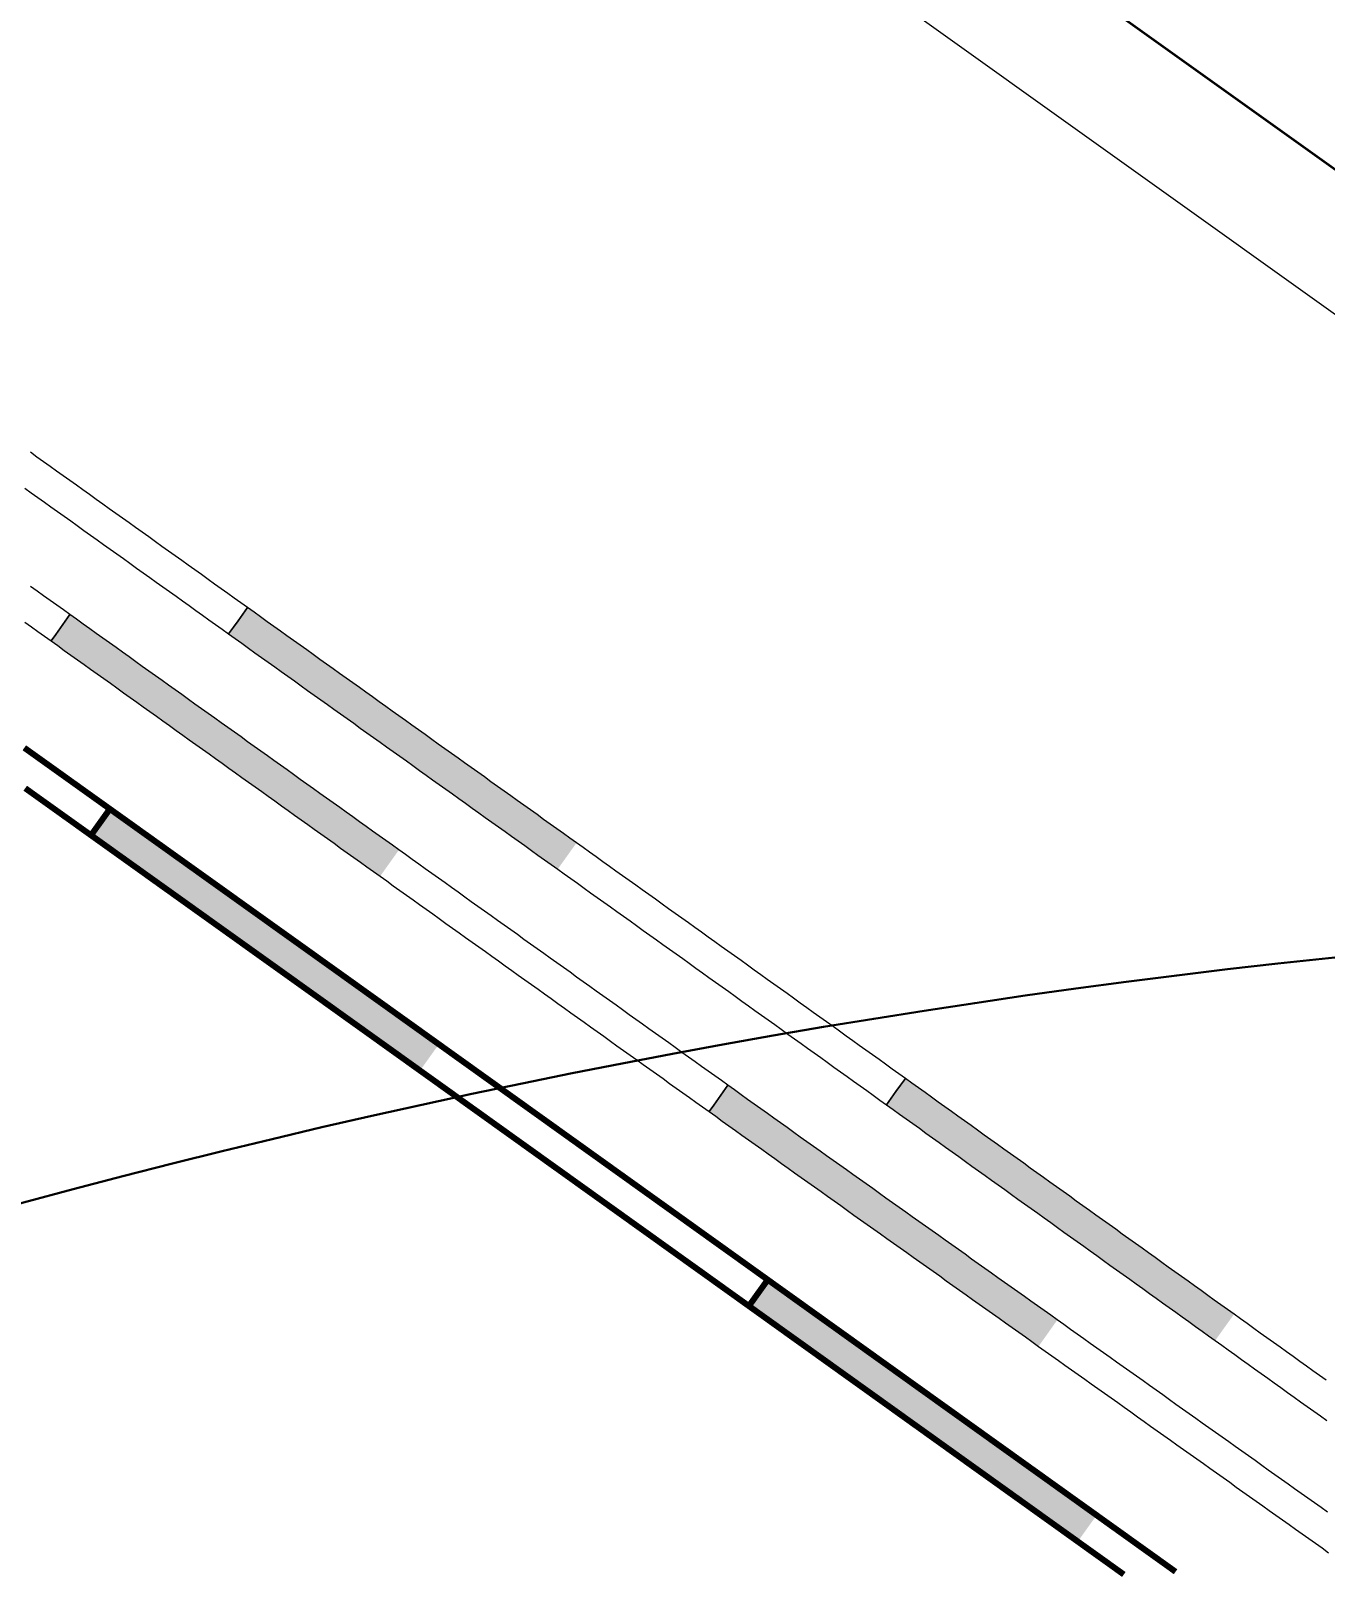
# Model space of a CAD drawing. Header units: inches. Extents: x 36473197 to 36486087, y 3899343 to 3911260.
# Drawn here: x 36483362.7 to 36483426.7, y 3904679.3 to 3904755.4 of the extents above; entities that cross this region are included whole.
import ezdxf

# ---------------------------------------------------------------- set-up
doc = ezdxf.new("R2010")
doc.units = ezdxf.units.IN
doc.header["$MEASUREMENT"] = 0
doc.layers.get('0').update_dxf_attribs({"lineweight": 0})
doc.layers.get('Defpoints').update_dxf_attribs({"lineweight": 0})
doc.layers.add('保护煤柱', color=7, linetype='Continuous', lineweight=0, true_color=0xff0042)
for name, color, linetype, lineweight in [('四盘区辅运巷', 7, 'Continuous', 0), ('居民地', 7, 'Continuous', 0), ('西平正线', 7, 'Continuous', 0), ('钻孔', 7, 'Continuous', 0)]:
    doc.layers.add(name, color=color, linetype=linetype, lineweight=lineweight)
doc.styles.add('仿宋', font='simfang.ttf')
doc.linetypes.add('保护煤柱', pattern='A,0.0195,-0.001,[6,西北矿业高家堡煤矿2022年采掘接续图(2022.8.14).shx,S=1.01575e-06,R=0,X=0,Y=0],0.0195', length=0.04)
doc.linetypes.add('铁路', pattern='A,-0.01,[9,西北矿业高家堡煤矿2022年采掘接续图(2022.8.14).shx,S=1.5748e-06,R=0,X=0,Y=0.0004],-0.01,[10,西北矿业高家堡煤矿2022年采掘接续图(2022.8.14).shx,S=1.5748e-06,R=0,X=0,Y=0.0004]', length=0.02)
doc.dimstyles.get("Standard").update_dxf_attribs({"dimtxt": 30, "dimasz": 20, "dimexe": 0.18, "dimexo": 0.0625, "dimgap": 0.09, "dimtad": 1, "dimdec": 0, "dimzin": 0, "dimdsep": 46, "dimtxsty": '仿宋', "dimcen": 0.09, "dimclrd": 150, "dimclre": 150, "dimadec": 0, "dimazin": 0, "dimtfac": 1, "dimtdec": 0, "dimtofl": 0, "dimtmove": 0, "dimatfit": 3, "dimfxl": 1, "dimtolj": 1, "dimtzin": 0, "dimlwd": 0, "dimarcsym": 0})

# ---------------------------------------------------------------- blocks, each defined once
blk = doc.blocks.new('lr_block_12_1')
for points in [[(682.427, 195.533), (682.101, 195.766), (681.776, 195.999), (681.451, 196.232), (681.126, 196.465), (680.8, 196.697), (680.475, 196.93), (680.15, 197.163), (679.825, 197.396), (679.5, 197.629), (679.174, 197.862), (678.849, 198.094), (678.524, 198.327), (678.199, 198.56), (677.873, 198.793), (677.548, 199.026), (677.222, 199.259), (676.897, 199.491), (676.571, 199.724), (676.246, 199.957), (675.921, 200.189), (675.595, 200.422), (675.27, 200.655), (674.944, 200.887), (674.619, 201.12), (674.294, 201.352), (673.968, 201.585), (673.643, 201.818), (673.317, 202.05), (672.992, 202.283), (672.666, 202.515), (672.341, 202.748), (672.016, 202.981), (671.69, 203.213), (671.365, 203.446), (671.039, 203.678), (670.714, 203.911), (670.389, 204.144), (670.063, 204.376), (669.738, 204.609), (669.412, 204.841), (669.087, 205.074), (668.762, 205.307), (668.436, 205.539), (668.111, 205.772), (667.785, 206.004), (667.46, 206.237), (667.134, 206.47), (666.809, 206.702), (666.484, 206.935), (666.158, 207.168), (665.926, 206.842), (665.693, 206.517), (665.46, 206.191), (665.228, 205.866), (665.553, 205.633), (665.879, 205.401), (666.204, 205.168), (666.529, 204.935), (666.855, 204.703), (667.18, 204.47), (667.506, 204.238), (667.831, 204.005), (668.156, 203.772), (668.482, 203.54), (668.807, 203.307), (669.133, 203.075), (669.458, 202.842), (669.784, 202.609), (670.109, 202.377), (670.434, 202.144), (670.76, 201.912), (671.085, 201.679), (671.411, 201.446), (671.736, 201.214), (672.061, 200.981), (672.387, 200.749), (672.712, 200.516), (673.038, 200.283), (673.363, 200.051), (673.689, 199.818), (674.014, 199.585), (674.339, 199.353), (674.665, 199.12), (674.99, 198.888), (675.316, 198.655), (675.641, 198.422), (675.966, 198.19), (676.292, 197.957), (676.617, 197.725), (676.942, 197.492), (677.267, 197.259), (677.592, 197.026), (677.918, 196.793), (678.243, 196.561), (678.568, 196.328), (678.893, 196.095), (679.219, 195.862), (679.544, 195.629), (679.869, 195.396), (680.194, 195.164), (680.52, 194.931), (680.845, 194.698), (681.17, 194.465), (681.495, 194.232), (681.728, 194.557), (681.961, 194.883), (682.194, 195.208)], [(714.95, 172.247), (714.625, 172.48), (714.299, 172.713), (713.974, 172.946), (713.649, 173.178), (713.324, 173.411), (712.998, 173.644), (712.673, 173.877), (712.348, 174.11), (712.023, 174.343), (711.697, 174.575), (711.372, 174.808), (711.047, 175.041), (710.722, 175.274), (710.396, 175.507), (710.071, 175.74), (709.746, 175.972), (709.421, 176.205), (709.096, 176.438), (708.77, 176.671), (708.445, 176.904), (708.12, 177.137), (707.795, 177.37), (707.469, 177.603), (707.144, 177.835), (706.819, 178.068), (706.494, 178.301), (706.169, 178.534), (705.843, 178.767), (705.518, 179), (705.193, 179.233), (704.868, 179.466), (704.543, 179.698), (704.217, 179.931), (703.892, 180.164), (703.567, 180.397), (703.242, 180.63), (702.916, 180.863), (702.591, 181.096), (702.266, 181.329), (701.941, 181.562), (701.616, 181.794), (701.29, 182.027), (700.965, 182.26), (700.64, 182.493), (700.315, 182.726), (699.989, 182.959), (699.664, 183.192), (699.339, 183.425), (699.014, 183.657), (698.689, 183.89), (698.456, 183.565), (698.223, 183.24), (697.99, 182.915), (697.757, 182.59), (698.082, 182.357), (698.408, 182.124), (698.733, 181.891), (699.058, 181.658), (699.383, 181.425), (699.708, 181.192), (700.034, 180.959), (700.359, 180.726), (700.684, 180.494), (701.009, 180.261), (701.334, 180.028), (701.66, 179.795), (701.985, 179.562), (702.31, 179.329), (702.635, 179.096), (702.961, 178.863), (703.286, 178.63), (703.611, 178.398), (703.936, 178.165), (704.261, 177.932), (704.587, 177.699), (704.912, 177.466), (705.237, 177.233), (705.562, 177), (705.887, 176.767), (706.213, 176.535), (706.538, 176.302), (706.863, 176.069), (707.188, 175.836), (707.514, 175.603), (707.839, 175.37), (708.164, 175.137), (708.489, 174.904), (708.815, 174.671), (709.14, 174.439), (709.465, 174.206), (709.79, 173.973), (710.116, 173.74), (710.441, 173.507), (710.766, 173.274), (711.091, 173.042), (711.417, 172.809), (711.742, 172.576), (712.067, 172.343), (712.392, 172.11), (712.718, 171.877), (713.043, 171.645), (713.368, 171.412), (713.693, 171.179), (714.019, 170.946), (714.251, 171.271), (714.484, 171.597), (714.717, 171.922)]]:
    blk.add_hatch(color=7).paths.add_polyline_path(points, flags=17)
at = {"color": 7, "const_width": 0.3}
for points in [[(666.158, 207.168), (665.833, 207.4), (665.507, 207.633), (665.182, 207.865), (664.857, 208.098), (664.531, 208.331), (664.206, 208.563), (663.88, 208.796), (663.555, 209.028), (663.23, 209.261), (662.904, 209.494), (662.579, 209.726), (662.253, 209.959), (661.928, 210.191)], [(661.974, 208.192), (662.299, 207.959), (662.624, 207.727), (662.95, 207.494), (663.275, 207.262), (663.601, 207.029), (663.926, 206.796), (664.252, 206.564), (664.577, 206.331), (664.902, 206.098), (665.228, 205.866), (665.46, 206.191), (665.693, 206.517), (665.926, 206.842), (666.158, 207.168)], [(698.689, 183.89), (698.363, 184.123), (698.038, 184.356), (697.713, 184.589), (697.388, 184.822), (697.063, 185.055), (696.737, 185.288), (696.412, 185.521), (696.087, 185.753), (695.762, 185.986), (695.436, 186.219), (695.111, 186.452), (694.786, 186.685), (694.461, 186.918), (694.136, 187.151), (693.81, 187.384), (693.485, 187.616), (693.16, 187.849), (692.835, 188.082), (692.509, 188.315), (692.184, 188.548), (691.859, 188.781), (691.534, 189.014), (691.208, 189.246), (690.883, 189.479), (690.558, 189.712), (690.233, 189.945), (689.907, 190.178), (689.582, 190.411), (689.257, 190.644), (688.932, 190.876), (688.606, 191.109), (688.281, 191.342), (687.956, 191.575), (687.631, 191.808), (687.305, 192.041), (686.98, 192.273), (686.655, 192.506), (686.33, 192.739), (686.004, 192.972), (685.679, 193.205), (685.354, 193.438), (685.029, 193.67), (684.703, 193.903), (684.378, 194.136), (684.053, 194.369), (683.728, 194.602), (683.402, 194.835), (683.077, 195.067), (682.752, 195.3), (682.427, 195.533), (682.101, 195.766), (681.776, 195.999), (681.451, 196.232), (681.126, 196.465), (680.8, 196.697), (680.475, 196.93), (680.15, 197.163), (679.825, 197.396), (679.5, 197.629), (679.174, 197.862), (678.849, 198.094), (678.524, 198.327), (678.199, 198.56), (677.873, 198.793), (677.548, 199.026), (677.222, 199.259), (676.897, 199.491), (676.571, 199.724), (676.246, 199.957), (675.921, 200.189), (675.595, 200.422), (675.27, 200.655), (674.944, 200.887), (674.619, 201.12), (674.294, 201.352), (673.968, 201.585), (673.643, 201.818), (673.317, 202.05), (672.992, 202.283), (672.666, 202.515), (672.341, 202.748), (672.016, 202.981), (671.69, 203.213), (671.365, 203.446), (671.039, 203.678), (670.714, 203.911), (670.389, 204.144), (670.063, 204.376), (669.738, 204.609), (669.412, 204.841), (669.087, 205.074), (668.762, 205.307), (668.436, 205.539), (668.111, 205.772), (667.785, 206.004), (667.46, 206.237), (667.134, 206.47), (666.809, 206.702), (666.484, 206.935), (666.158, 207.168), (665.926, 206.842), (665.693, 206.517), (665.46, 206.191), (665.228, 205.866), (665.553, 205.633), (665.879, 205.401), (666.204, 205.168), (666.529, 204.935), (666.855, 204.703), (667.18, 204.47), (667.506, 204.238), (667.831, 204.005), (668.156, 203.772), (668.482, 203.54), (668.807, 203.307), (669.133, 203.075), (669.458, 202.842), (669.784, 202.609), (670.109, 202.377), (670.434, 202.144), (670.76, 201.912), (671.085, 201.679), (671.411, 201.446), (671.736, 201.214), (672.061, 200.981), (672.387, 200.749), (672.712, 200.516), (673.038, 200.283), (673.363, 200.051), (673.689, 199.818), (674.014, 199.585), (674.339, 199.353), (674.665, 199.12), (674.99, 198.888), (675.316, 198.655), (675.641, 198.422), (675.966, 198.19), (676.292, 197.957), (676.617, 197.725), (676.942, 197.492), (677.267, 197.259), (677.592, 197.026), (677.918, 196.793), (678.243, 196.561), (678.568, 196.328), (678.893, 196.095), (679.219, 195.862), (679.544, 195.629), (679.869, 195.396), (680.194, 195.164), (680.52, 194.931), (680.845, 194.698), (681.17, 194.465), (681.495, 194.232), (681.821, 193.999), (682.146, 193.767), (682.471, 193.534), (682.796, 193.301), (683.122, 193.068), (683.447, 192.835), (683.772, 192.602), (684.097, 192.369), (684.423, 192.137), (684.748, 191.904), (685.073, 191.671), (685.398, 191.438), (685.724, 191.205), (686.049, 190.972), (686.374, 190.74), (686.699, 190.507), (687.025, 190.274), (687.35, 190.041), (687.675, 189.808), (688, 189.575), (688.326, 189.343), (688.651, 189.11), (688.976, 188.877), (689.301, 188.644), (689.627, 188.411), (689.952, 188.178), (690.277, 187.945), (690.602, 187.713), (690.927, 187.48), (691.253, 187.247), (691.578, 187.014), (691.903, 186.781), (692.228, 186.548), (692.554, 186.316), (692.879, 186.083), (693.204, 185.85), (693.529, 185.617), (693.854, 185.384), (694.18, 185.151), (694.505, 184.918), (694.83, 184.685), (695.155, 184.453), (695.481, 184.22), (695.806, 183.987), (696.131, 183.754), (696.456, 183.521), (696.781, 183.288), (697.107, 183.055), (697.432, 182.822), (697.757, 182.59), (697.99, 182.915), (698.223, 183.24), (698.456, 183.565), (698.689, 183.89)], [(718.853, 169.453), (718.528, 169.686), (718.202, 169.919), (717.877, 170.152), (717.552, 170.384), (717.227, 170.617), (716.901, 170.85), (716.576, 171.083), (716.251, 171.316), (715.926, 171.549), (715.6, 171.781), (715.275, 172.014), (714.95, 172.247), (714.625, 172.48), (714.299, 172.713), (713.974, 172.946), (713.649, 173.178), (713.324, 173.411), (712.998, 173.644), (712.673, 173.877), (712.348, 174.11), (712.023, 174.343), (711.697, 174.575), (711.372, 174.808), (711.047, 175.041), (710.722, 175.274), (710.396, 175.507), (710.071, 175.74), (709.746, 175.972), (709.421, 176.205), (709.096, 176.438), (708.77, 176.671), (708.445, 176.904), (708.12, 177.137), (707.795, 177.37), (707.469, 177.603), (707.144, 177.835), (706.819, 178.068), (706.494, 178.301), (706.169, 178.534), (705.843, 178.767), (705.518, 179), (705.193, 179.233), (704.868, 179.466), (704.543, 179.698), (704.217, 179.931), (703.892, 180.164), (703.567, 180.397), (703.242, 180.63), (702.916, 180.863), (702.591, 181.096), (702.266, 181.329), (701.941, 181.562), (701.616, 181.794), (701.29, 182.027), (700.965, 182.26), (700.64, 182.493), (700.315, 182.726), (699.989, 182.959), (699.664, 183.192), (699.339, 183.425), (699.014, 183.657), (698.689, 183.89), (698.456, 183.565), (698.223, 183.24), (697.99, 182.915), (697.757, 182.59), (698.082, 182.357), (698.408, 182.124), (698.733, 181.891), (699.058, 181.658), (699.383, 181.425), (699.708, 181.192), (700.034, 180.959), (700.359, 180.726), (700.684, 180.494), (701.009, 180.261), (701.334, 180.028), (701.66, 179.795), (701.985, 179.562), (702.31, 179.329), (702.635, 179.096), (702.961, 178.863), (703.286, 178.63), (703.611, 178.398), (703.936, 178.165), (704.261, 177.932), (704.587, 177.699), (704.912, 177.466), (705.237, 177.233), (705.562, 177), (705.887, 176.767), (706.213, 176.535), (706.538, 176.302), (706.863, 176.069), (707.188, 175.836), (707.514, 175.603), (707.839, 175.37), (708.164, 175.137), (708.489, 174.904), (708.815, 174.671), (709.14, 174.439), (709.465, 174.206), (709.79, 173.973), (710.116, 173.74), (710.441, 173.507), (710.766, 173.274), (711.091, 173.042), (711.417, 172.809), (711.742, 172.576), (712.067, 172.343), (712.392, 172.11), (712.718, 171.877), (713.043, 171.645), (713.368, 171.412), (713.693, 171.179), (714.019, 170.946), (714.344, 170.713), (714.669, 170.48), (714.994, 170.248), (715.32, 170.015), (715.645, 169.782), (715.97, 169.549), (716.295, 169.316)]]:
    blk.add_lwpolyline(points, dxfattribs=at)
blk = doc.blocks.new('*D205')
at = {"layer": 'Defpoints', "color": 0, "transparency": 16777216}
for p in [(36485936.086, 3904772.871), (36482207.754, 3899448.443), (36482358.828, 3899342.656)]:
    blk.add_point(p, dxfattribs=at)
at = {"layer": '四盘区辅运巷', "color": 150, "lineweight": -2, "transparency": 16777216}
for p, q in [((36485936.138, 3904772.835), (36486087.308, 3904666.981)), ((36482207.805, 3899448.407), (36482358.976, 3899342.553))]:
    blk.add_line(p, q, dxfattribs=at)
at = {"layer": '四盘区辅运巷', "color": 150, "lineweight": 0, "transparency": 16777216}
blk.add_line((36486075.689, 3904650.701), (36482370.3, 3899359.039), dxfattribs=at)
at = {"layer": '四盘区辅运巷', "color": 150, "transparency": 16777216}
for points in [[(36486072.959, 3904652.613), (36486078.419, 3904648.789), (36486087.161, 3904667.084)], [(36482367.57, 3899360.951), (36482373.031, 3899357.127), (36482358.828, 3899342.656)]]:
    blk.add_solid(points, dxfattribs=at)
at = {"layer": '四盘区辅运巷', "color": 0, "transparency": 16777216, "insert": (36484210.493, 3902013.624), "char_height": 30, "attachment_point": 5, "rotation": 54.99908, "style": '仿宋'}
blk.add_mtext('\\A1;650', dxfattribs=at)

msp = doc.modelspace()

# ---------------------------------------------------------------- hatches: boundary and pattern name
at = {"layer": '西平正线'}
for points in [[(36483380.881, 3904714.856), (36483380.556, 3904715.088), (36483380.231, 3904715.321), (36483379.905, 3904715.554), (36483379.58, 3904715.787), (36483379.254, 3904716.019), (36483378.929, 3904716.252), (36483378.604, 3904716.485), (36483378.278, 3904716.717), (36483377.953, 3904716.95), (36483377.628, 3904717.183), (36483377.302, 3904717.416), (36483376.977, 3904717.648), (36483376.652, 3904717.881), (36483376.326, 3904718.114), (36483376.001, 3904718.346), (36483375.676, 3904718.579), (36483375.35, 3904718.812), (36483375.025, 3904719.044), (36483374.7, 3904719.277), (36483374.374, 3904719.51), (36483374.049, 3904719.743), (36483373.724, 3904719.975), (36483373.398, 3904720.208), (36483373.073, 3904720.441), (36483372.748, 3904720.673), (36483372.422, 3904720.906), (36483372.097, 3904721.139), (36483371.772, 3904721.372), (36483371.446, 3904721.604), (36483371.121, 3904721.837), (36483370.796, 3904722.07), (36483370.47, 3904722.302), (36483370.145, 3904722.535), (36483369.82, 3904722.768), (36483369.494, 3904723.001), (36483369.169, 3904723.233), (36483368.844, 3904723.466), (36483368.518, 3904723.699), (36483368.193, 3904723.931), (36483367.868, 3904724.164), (36483367.542, 3904724.397), (36483367.217, 3904724.63), (36483366.892, 3904724.862), (36483366.566, 3904725.095), (36483366.241, 3904725.328), (36483365.916, 3904725.56), (36483365.59, 3904725.793), (36483365.265, 3904726.026), (36483364.94, 3904726.259), (36483364.614, 3904726.491), (36483364.382, 3904726.166), (36483364.149, 3904725.841), (36483363.916, 3904725.515), (36483363.683, 3904725.19), (36483364.009, 3904724.957), (36483364.334, 3904724.724), (36483364.659, 3904724.492), (36483364.985, 3904724.259), (36483365.31, 3904724.026), (36483365.635, 3904723.794), (36483365.961, 3904723.561), (36483366.286, 3904723.328), (36483366.611, 3904723.095), (36483366.937, 3904722.863), (36483367.262, 3904722.63), (36483367.587, 3904722.397), (36483367.913, 3904722.165), (36483368.238, 3904721.932), (36483368.563, 3904721.699), (36483368.889, 3904721.466), (36483369.214, 3904721.234), (36483369.539, 3904721.001), (36483369.865, 3904720.768), (36483370.19, 3904720.536), (36483370.516, 3904720.303), (36483370.841, 3904720.07), (36483371.166, 3904719.838), (36483371.492, 3904719.605), (36483371.817, 3904719.372), (36483372.142, 3904719.139), (36483372.468, 3904718.907), (36483372.793, 3904718.674), (36483373.118, 3904718.441), (36483373.444, 3904718.209), (36483373.769, 3904717.976), (36483374.094, 3904717.743), (36483374.42, 3904717.51), (36483374.745, 3904717.278), (36483375.07, 3904717.045), (36483375.396, 3904716.812), (36483375.721, 3904716.58), (36483376.046, 3904716.347), (36483376.372, 3904716.114), (36483376.697, 3904715.881), (36483377.022, 3904715.649), (36483377.348, 3904715.416), (36483377.673, 3904715.183), (36483377.998, 3904714.951), (36483378.324, 3904714.718), (36483378.649, 3904714.485), (36483378.974, 3904714.252), (36483379.3, 3904714.02), (36483379.625, 3904713.787), (36483379.95, 3904713.554), (36483380.183, 3904713.88), (36483380.416, 3904714.205), (36483380.648, 3904714.53)], [(36483389.661, 3904715.206), (36483389.336, 3904715.439), (36483389.011, 3904715.671), (36483388.685, 3904715.904), (36483388.36, 3904716.137), (36483388.035, 3904716.369), (36483387.709, 3904716.602), (36483387.384, 3904716.835), (36483387.059, 3904717.067), (36483386.733, 3904717.3), (36483386.408, 3904717.533), (36483386.082, 3904717.765), (36483385.757, 3904717.998), (36483385.432, 3904718.231), (36483385.106, 3904718.463), (36483384.781, 3904718.696), (36483384.456, 3904718.929), (36483384.13, 3904719.161), (36483383.805, 3904719.394), (36483383.479, 3904719.627), (36483383.154, 3904719.859), (36483382.829, 3904720.092), (36483382.503, 3904720.324), (36483382.178, 3904720.557), (36483381.853, 3904720.79), (36483381.527, 3904721.022), (36483381.202, 3904721.255), (36483380.876, 3904721.488), (36483380.551, 3904721.72), (36483380.226, 3904721.953), (36483379.9, 3904722.186), (36483379.575, 3904722.418), (36483379.25, 3904722.651), (36483378.924, 3904722.884), (36483378.599, 3904723.116), (36483378.273, 3904723.349), (36483377.948, 3904723.582), (36483377.623, 3904723.814), (36483377.297, 3904724.047), (36483376.972, 3904724.28), (36483376.647, 3904724.512), (36483376.321, 3904724.745), (36483375.996, 3904724.978), (36483375.67, 3904725.21), (36483375.345, 3904725.443), (36483375.02, 3904725.676), (36483374.694, 3904725.908), (36483374.369, 3904726.141), (36483374.044, 3904726.374), (36483373.718, 3904726.606), (36483373.393, 3904726.839), (36483373.16, 3904726.514), (36483372.928, 3904726.188), (36483372.695, 3904725.863), (36483372.462, 3904725.538), (36483372.788, 3904725.305), (36483373.113, 3904725.072), (36483373.438, 3904724.84), (36483373.764, 3904724.607), (36483374.089, 3904724.374), (36483374.414, 3904724.142), (36483374.74, 3904723.909), (36483375.065, 3904723.676), (36483375.391, 3904723.444), (36483375.716, 3904723.211), (36483376.041, 3904722.978), (36483376.367, 3904722.746), (36483376.692, 3904722.513), (36483377.017, 3904722.28), (36483377.343, 3904722.048), (36483377.668, 3904721.815), (36483377.994, 3904721.582), (36483378.319, 3904721.35), (36483378.644, 3904721.117), (36483378.97, 3904720.884), (36483379.295, 3904720.652), (36483379.62, 3904720.419), (36483379.946, 3904720.186), (36483380.271, 3904719.954), (36483380.597, 3904719.721), (36483380.922, 3904719.488), (36483381.247, 3904719.256), (36483381.573, 3904719.023), (36483381.898, 3904718.79), (36483382.223, 3904718.558), (36483382.549, 3904718.325), (36483382.874, 3904718.092), (36483383.2, 3904717.86), (36483383.525, 3904717.627), (36483383.85, 3904717.394), (36483384.176, 3904717.162), (36483384.501, 3904716.929), (36483384.826, 3904716.696), (36483385.152, 3904716.464), (36483385.477, 3904716.231), (36483385.802, 3904715.998), (36483386.128, 3904715.766), (36483386.453, 3904715.533), (36483386.779, 3904715.3), (36483387.104, 3904715.068), (36483387.429, 3904714.835), (36483387.755, 3904714.602), (36483388.08, 3904714.37), (36483388.405, 3904714.137), (36483388.731, 3904713.904), (36483388.964, 3904714.23), (36483389.196, 3904714.555), (36483389.429, 3904714.881)], [(36483422.173, 3904691.902), (36483421.848, 3904692.135), (36483421.523, 3904692.368), (36483421.198, 3904692.601), (36483420.873, 3904692.834), (36483420.548, 3904693.067), (36483420.223, 3904693.301), (36483419.898, 3904693.534), (36483419.573, 3904693.767), (36483419.248, 3904694), (36483418.923, 3904694.233), (36483418.598, 3904694.466), (36483418.273, 3904694.699), (36483417.948, 3904694.932), (36483417.623, 3904695.165), (36483417.297, 3904695.399), (36483416.972, 3904695.632), (36483416.647, 3904695.865), (36483416.322, 3904696.098), (36483415.997, 3904696.331), (36483415.672, 3904696.564), (36483415.347, 3904696.797), (36483415.022, 3904697.03), (36483414.697, 3904697.264), (36483414.372, 3904697.497), (36483414.047, 3904697.73), (36483413.722, 3904697.963), (36483413.397, 3904698.196), (36483413.072, 3904698.429), (36483412.747, 3904698.662), (36483412.422, 3904698.895), (36483412.097, 3904699.128), (36483411.772, 3904699.362), (36483411.447, 3904699.595), (36483411.122, 3904699.828), (36483410.796, 3904700.061), (36483410.471, 3904700.294), (36483410.146, 3904700.527), (36483409.821, 3904700.76), (36483409.496, 3904700.993), (36483409.171, 3904701.227), (36483408.846, 3904701.46), (36483408.521, 3904701.693), (36483408.196, 3904701.926), (36483407.871, 3904702.159), (36483407.546, 3904702.392), (36483407.221, 3904702.625), (36483406.896, 3904702.858), (36483406.571, 3904703.091), (36483406.246, 3904703.325), (36483405.921, 3904703.558), (36483405.688, 3904703.233), (36483405.455, 3904702.908), (36483405.221, 3904702.583), (36483404.988, 3904702.257), (36483405.313, 3904702.024), (36483405.638, 3904701.791), (36483405.963, 3904701.558), (36483406.288, 3904701.325), (36483406.614, 3904701.092), (36483406.939, 3904700.859), (36483407.264, 3904700.626), (36483407.589, 3904700.393), (36483407.914, 3904700.159), (36483408.239, 3904699.926), (36483408.564, 3904699.693), (36483408.889, 3904699.46), (36483409.214, 3904699.227), (36483409.539, 3904698.994), (36483409.864, 3904698.761), (36483410.189, 3904698.528), (36483410.514, 3904698.294), (36483410.839, 3904698.061), (36483411.164, 3904697.828), (36483411.489, 3904697.595), (36483411.814, 3904697.362), (36483412.139, 3904697.129), (36483412.464, 3904696.896), (36483412.789, 3904696.663), (36483413.115, 3904696.43), (36483413.44, 3904696.196), (36483413.765, 3904695.963), (36483414.09, 3904695.73), (36483414.415, 3904695.497), (36483414.74, 3904695.264), (36483415.065, 3904695.031), (36483415.39, 3904694.798), (36483415.715, 3904694.565), (36483416.04, 3904694.332), (36483416.365, 3904694.098), (36483416.69, 3904693.865), (36483417.015, 3904693.632), (36483417.34, 3904693.399), (36483417.665, 3904693.166), (36483417.99, 3904692.933), (36483418.315, 3904692.7), (36483418.64, 3904692.467), (36483418.965, 3904692.233), (36483419.29, 3904692), (36483419.616, 3904691.767), (36483419.941, 3904691.534), (36483420.266, 3904691.301), (36483420.591, 3904691.068), (36483420.916, 3904690.835), (36483421.241, 3904690.602), (36483421.474, 3904690.927), (36483421.707, 3904691.252), (36483421.94, 3904691.577)], [(36483413.436, 3904691.617), (36483413.11, 3904691.849), (36483412.784, 3904692.081), (36483412.458, 3904692.313), (36483412.132, 3904692.544), (36483411.806, 3904692.776), (36483411.48, 3904693.008), (36483411.154, 3904693.24), (36483410.828, 3904693.472), (36483410.502, 3904693.704), (36483410.176, 3904693.936), (36483409.85, 3904694.167), (36483409.524, 3904694.399), (36483409.198, 3904694.631), (36483408.872, 3904694.863), (36483408.546, 3904695.095), (36483408.22, 3904695.327), (36483407.895, 3904695.559), (36483407.569, 3904695.79), (36483407.243, 3904696.022), (36483406.917, 3904696.254), (36483406.591, 3904696.486), (36483406.265, 3904696.718), (36483405.939, 3904696.95), (36483405.613, 3904697.182), (36483405.287, 3904697.413), (36483404.961, 3904697.645), (36483404.635, 3904697.877), (36483404.309, 3904698.109), (36483403.983, 3904698.341), (36483403.657, 3904698.573), (36483403.331, 3904698.805), (36483403.005, 3904699.036), (36483402.679, 3904699.268), (36483402.353, 3904699.5), (36483402.027, 3904699.732), (36483401.702, 3904699.964), (36483401.378, 3904700.195), (36483401.052, 3904700.428), (36483400.727, 3904700.66), (36483400.402, 3904700.893), (36483400.076, 3904701.126), (36483399.751, 3904701.358), (36483399.426, 3904701.591), (36483399.1, 3904701.824), (36483398.775, 3904702.057), (36483398.45, 3904702.289), (36483398.124, 3904702.522), (36483397.799, 3904702.755), (36483397.474, 3904702.987), (36483397.148, 3904703.22), (36483396.915, 3904702.895), (36483396.683, 3904702.569), (36483396.45, 3904702.244), (36483396.217, 3904701.919), (36483396.543, 3904701.686), (36483396.868, 3904701.453), (36483397.193, 3904701.221), (36483397.519, 3904700.988), (36483397.844, 3904700.755), (36483398.169, 3904700.523), (36483398.495, 3904700.29), (36483398.82, 3904700.057), (36483399.145, 3904699.824), (36483399.471, 3904699.592), (36483399.796, 3904699.359), (36483400.121, 3904699.126), (36483400.447, 3904698.894), (36483400.774, 3904698.66), (36483401.1, 3904698.428), (36483401.426, 3904698.196), (36483401.752, 3904697.964), (36483402.078, 3904697.733), (36483402.404, 3904697.501), (36483402.73, 3904697.269), (36483403.056, 3904697.037), (36483403.382, 3904696.805), (36483403.708, 3904696.573), (36483404.034, 3904696.341), (36483404.36, 3904696.11), (36483404.685, 3904695.878), (36483405.011, 3904695.646), (36483405.337, 3904695.414), (36483405.663, 3904695.182), (36483405.989, 3904694.95), (36483406.315, 3904694.718), (36483406.641, 3904694.487), (36483406.967, 3904694.255), (36483407.293, 3904694.023), (36483407.619, 3904693.791), (36483407.945, 3904693.559), (36483408.271, 3904693.327), (36483408.597, 3904693.095), (36483408.923, 3904692.864), (36483409.249, 3904692.632), (36483409.575, 3904692.4), (36483409.901, 3904692.168), (36483410.227, 3904691.936), (36483410.553, 3904691.704), (36483410.878, 3904691.472), (36483411.204, 3904691.241), (36483411.53, 3904691.009), (36483411.856, 3904690.777), (36483412.182, 3904690.545), (36483412.508, 3904690.313), (36483412.74, 3904690.639), (36483412.972, 3904690.965), (36483413.204, 3904691.291)]]:
    msp.add_hatch(color=7, dxfattribs=at).paths.add_polyline_path(points, flags=17)

# ---------------------------------------------------------------- linework, layer by layer
at = {"layer": '保护煤柱', "color": 1, "linetype": '保护煤柱', "lineweight": 30, "ltscale": 3750, "true_color": 0xff0000}
msp.add_arc((36483469.786, 3904301.874, -0.202), 409.892, 20.06881, 110.54826, dxfattribs=at)
at = {"layer": '居民地', "color": 254, "linetype": 'Continuous', "lineweight": 35, "true_color": 0xd7d7d7}
msp.add_line((36483346.336, 3904806.373, -0.202), (36483506.684, 3904691.577, -0.202), dxfattribs=at)
at = {"layer": '西平正线', "color": 7, "linetype": 'Continuous', "lineweight": 0, "flags": 128}
for points in [[(36483373.393, 3904726.839), (36483373.067, 3904727.072), (36483372.742, 3904727.304), (36483372.417, 3904727.537), (36483372.091, 3904727.77), (36483371.766, 3904728.002), (36483371.441, 3904728.235), (36483371.115, 3904728.468), (36483370.79, 3904728.7), (36483370.465, 3904728.933), (36483370.139, 3904729.166), (36483369.814, 3904729.398), (36483369.488, 3904729.631), (36483369.163, 3904729.864), (36483368.838, 3904730.096), (36483368.512, 3904730.329), (36483368.187, 3904730.562), (36483367.862, 3904730.794), (36483367.536, 3904731.027), (36483367.211, 3904731.26), (36483366.885, 3904731.492), (36483366.56, 3904731.725), (36483366.235, 3904731.958), (36483365.909, 3904732.19), (36483365.584, 3904732.423), (36483365.259, 3904732.656), (36483364.933, 3904732.888), (36483364.608, 3904733.121), (36483364.282, 3904733.354), (36483363.957, 3904733.586), (36483363.632, 3904733.819), (36483363.306, 3904734.052), (36483362.981, 3904734.284), (36483362.656, 3904734.517)], [(36483362.376, 3904732.75), (36483362.701, 3904732.518), (36483363.026, 3904732.285), (36483363.352, 3904732.052), (36483363.677, 3904731.82), (36483364.003, 3904731.587), (36483364.328, 3904731.354), (36483364.653, 3904731.122), (36483364.979, 3904730.889), (36483365.304, 3904730.656), (36483365.629, 3904730.424), (36483365.955, 3904730.191), (36483366.28, 3904729.958), (36483366.606, 3904729.726), (36483366.931, 3904729.493), (36483367.256, 3904729.26), (36483367.582, 3904729.028), (36483367.907, 3904728.795), (36483368.232, 3904728.562), (36483368.558, 3904728.33), (36483368.883, 3904728.097), (36483369.208, 3904727.864), (36483369.534, 3904727.632), (36483369.859, 3904727.399), (36483370.185, 3904727.166), (36483370.51, 3904726.934), (36483370.835, 3904726.701), (36483371.161, 3904726.468), (36483371.486, 3904726.236), (36483371.811, 3904726.003), (36483372.137, 3904725.77), (36483372.462, 3904725.538), (36483372.695, 3904725.863), (36483372.928, 3904726.188), (36483373.16, 3904726.514), (36483373.393, 3904726.839)], [(36483364.614, 3904726.491), (36483364.289, 3904726.724), (36483363.964, 3904726.957), (36483363.638, 3904727.189), (36483363.313, 3904727.422), (36483362.988, 3904727.655), (36483362.662, 3904727.887)], [(36483362.382, 3904726.121), (36483362.707, 3904725.888), (36483363.033, 3904725.655), (36483363.358, 3904725.423), (36483363.683, 3904725.19), (36483363.916, 3904725.515), (36483364.149, 3904725.841), (36483364.382, 3904726.166), (36483364.614, 3904726.491)], [(36483397.148, 3904703.22), (36483396.823, 3904703.453), (36483396.497, 3904703.686), (36483396.172, 3904703.918), (36483395.847, 3904704.151), (36483395.521, 3904704.384), (36483395.196, 3904704.616), (36483394.871, 3904704.849), (36483394.545, 3904705.082), (36483394.22, 3904705.315), (36483393.895, 3904705.547), (36483393.569, 3904705.78), (36483393.244, 3904706.013), (36483392.919, 3904706.245), (36483392.593, 3904706.478), (36483392.268, 3904706.711), (36483391.943, 3904706.944), (36483391.617, 3904707.176), (36483391.292, 3904707.409), (36483390.967, 3904707.642), (36483390.641, 3904707.874), (36483390.316, 3904708.107), (36483389.991, 3904708.34), (36483389.665, 3904708.572), (36483389.34, 3904708.805), (36483389.015, 3904709.038), (36483388.689, 3904709.271), (36483388.364, 3904709.503), (36483388.039, 3904709.736), (36483387.713, 3904709.969), (36483387.388, 3904710.201), (36483387.063, 3904710.434), (36483386.737, 3904710.667), (36483386.412, 3904710.9), (36483386.087, 3904711.132), (36483385.761, 3904711.365), (36483385.436, 3904711.598), (36483385.111, 3904711.83), (36483384.785, 3904712.063), (36483384.46, 3904712.296), (36483384.135, 3904712.529), (36483383.809, 3904712.761), (36483383.484, 3904712.994), (36483383.159, 3904713.227), (36483382.833, 3904713.459), (36483382.508, 3904713.692), (36483382.183, 3904713.925), (36483381.857, 3904714.158), (36483381.532, 3904714.39), (36483381.207, 3904714.623), (36483380.881, 3904714.856), (36483380.556, 3904715.088), (36483380.231, 3904715.321), (36483379.905, 3904715.554), (36483379.58, 3904715.787), (36483379.254, 3904716.019), (36483378.929, 3904716.252), (36483378.604, 3904716.485), (36483378.278, 3904716.717), (36483377.953, 3904716.95), (36483377.628, 3904717.183), (36483377.302, 3904717.416), (36483376.977, 3904717.648), (36483376.652, 3904717.881), (36483376.326, 3904718.114), (36483376.001, 3904718.346), (36483375.676, 3904718.579), (36483375.35, 3904718.812), (36483375.025, 3904719.044), (36483374.7, 3904719.277), (36483374.374, 3904719.51), (36483374.049, 3904719.743), (36483373.724, 3904719.975), (36483373.398, 3904720.208), (36483373.073, 3904720.441), (36483372.748, 3904720.673), (36483372.422, 3904720.906), (36483372.097, 3904721.139), (36483371.772, 3904721.372), (36483371.446, 3904721.604), (36483371.121, 3904721.837), (36483370.796, 3904722.07), (36483370.47, 3904722.302), (36483370.145, 3904722.535), (36483369.82, 3904722.768), (36483369.494, 3904723.001), (36483369.169, 3904723.233), (36483368.844, 3904723.466), (36483368.518, 3904723.699), (36483368.193, 3904723.931), (36483367.868, 3904724.164), (36483367.542, 3904724.397), (36483367.217, 3904724.63), (36483366.892, 3904724.862), (36483366.566, 3904725.095), (36483366.241, 3904725.328), (36483365.916, 3904725.56), (36483365.59, 3904725.793), (36483365.265, 3904726.026), (36483364.94, 3904726.259), (36483364.614, 3904726.491), (36483364.382, 3904726.166), (36483364.149, 3904725.841), (36483363.916, 3904725.515), (36483363.683, 3904725.19), (36483364.009, 3904724.957), (36483364.334, 3904724.724), (36483364.659, 3904724.492), (36483364.985, 3904724.259), (36483365.31, 3904724.026), (36483365.635, 3904723.794), (36483365.961, 3904723.561), (36483366.286, 3904723.328), (36483366.611, 3904723.095), (36483366.937, 3904722.863), (36483367.262, 3904722.63), (36483367.587, 3904722.397), (36483367.913, 3904722.165), (36483368.238, 3904721.932), (36483368.563, 3904721.699), (36483368.889, 3904721.466), (36483369.214, 3904721.234), (36483369.539, 3904721.001), (36483369.865, 3904720.768), (36483370.19, 3904720.536), (36483370.516, 3904720.303), (36483370.841, 3904720.07), (36483371.166, 3904719.838), (36483371.492, 3904719.605), (36483371.817, 3904719.372), (36483372.142, 3904719.139), (36483372.468, 3904718.907), (36483372.793, 3904718.674), (36483373.118, 3904718.441), (36483373.444, 3904718.209), (36483373.769, 3904717.976), (36483374.094, 3904717.743), (36483374.42, 3904717.51), (36483374.745, 3904717.278), (36483375.07, 3904717.045), (36483375.396, 3904716.812), (36483375.721, 3904716.58), (36483376.046, 3904716.347), (36483376.372, 3904716.114), (36483376.697, 3904715.881), (36483377.022, 3904715.649), (36483377.348, 3904715.416), (36483377.673, 3904715.183), (36483377.998, 3904714.951), (36483378.324, 3904714.718), (36483378.649, 3904714.485), (36483378.974, 3904714.252), (36483379.3, 3904714.02), (36483379.625, 3904713.787), (36483379.95, 3904713.554), (36483380.276, 3904713.322), (36483380.601, 3904713.089), (36483380.926, 3904712.856), (36483381.252, 3904712.623), (36483381.577, 3904712.391), (36483381.902, 3904712.158), (36483382.228, 3904711.925), (36483382.553, 3904711.693), (36483382.878, 3904711.46), (36483383.204, 3904711.227), (36483383.529, 3904710.995), (36483383.854, 3904710.762), (36483384.18, 3904710.529), (36483384.505, 3904710.296), (36483384.83, 3904710.064), (36483385.156, 3904709.831), (36483385.481, 3904709.598), (36483385.806, 3904709.366), (36483386.132, 3904709.133), (36483386.457, 3904708.9), (36483386.782, 3904708.667), (36483387.108, 3904708.435), (36483387.433, 3904708.202), (36483387.758, 3904707.969), (36483388.084, 3904707.737), (36483388.409, 3904707.504), (36483388.735, 3904707.271), (36483389.06, 3904707.038), (36483389.385, 3904706.806), (36483389.711, 3904706.573), (36483390.036, 3904706.34), (36483390.361, 3904706.108), (36483390.687, 3904705.875), (36483391.012, 3904705.642), (36483391.337, 3904705.409), (36483391.663, 3904705.177), (36483391.988, 3904704.944), (36483392.313, 3904704.711), (36483392.639, 3904704.479), (36483392.964, 3904704.246), (36483393.289, 3904704.013), (36483393.615, 3904703.78), (36483393.94, 3904703.548), (36483394.265, 3904703.315), (36483394.591, 3904703.082), (36483394.916, 3904702.85), (36483395.241, 3904702.617), (36483395.567, 3904702.384), (36483395.892, 3904702.152), (36483396.217, 3904701.919), (36483396.45, 3904702.244), (36483396.683, 3904702.569), (36483396.915, 3904702.895), (36483397.148, 3904703.22)], [(36483405.921, 3904703.558), (36483405.596, 3904703.791), (36483405.271, 3904704.024), (36483404.946, 3904704.257), (36483404.621, 3904704.49), (36483404.295, 3904704.723), (36483403.97, 3904704.956), (36483403.645, 3904705.189), (36483403.32, 3904705.423), (36483402.995, 3904705.656), (36483402.67, 3904705.889), (36483402.345, 3904706.122), (36483402.02, 3904706.355), (36483401.695, 3904706.588), (36483401.37, 3904706.821), (36483401.045, 3904707.054), (36483400.72, 3904707.288), (36483400.395, 3904707.521), (36483400.07, 3904707.754), (36483399.745, 3904707.987), (36483399.42, 3904708.22), (36483399.095, 3904708.453), (36483398.77, 3904708.686), (36483398.445, 3904708.919), (36483398.12, 3904709.152), (36483397.795, 3904709.386), (36483397.469, 3904709.619), (36483397.144, 3904709.852), (36483396.819, 3904710.085), (36483396.494, 3904710.318), (36483396.169, 3904710.551), (36483395.844, 3904710.784), (36483395.518, 3904711.018), (36483395.193, 3904711.251), (36483394.867, 3904711.483), (36483394.542, 3904711.716), (36483394.217, 3904711.949), (36483393.891, 3904712.181), (36483393.566, 3904712.414), (36483393.241, 3904712.647), (36483392.915, 3904712.879), (36483392.59, 3904713.112), (36483392.264, 3904713.345), (36483391.939, 3904713.577), (36483391.614, 3904713.81), (36483391.288, 3904714.043), (36483390.963, 3904714.275), (36483390.638, 3904714.508), (36483390.312, 3904714.741), (36483389.987, 3904714.973), (36483389.661, 3904715.206), (36483389.336, 3904715.439), (36483389.011, 3904715.671), (36483388.685, 3904715.904), (36483388.36, 3904716.137), (36483388.035, 3904716.369), (36483387.709, 3904716.602), (36483387.384, 3904716.835), (36483387.059, 3904717.067), (36483386.733, 3904717.3), (36483386.408, 3904717.533), (36483386.082, 3904717.765), (36483385.757, 3904717.998), (36483385.432, 3904718.231), (36483385.106, 3904718.463), (36483384.781, 3904718.696), (36483384.456, 3904718.929), (36483384.13, 3904719.161), (36483383.805, 3904719.394), (36483383.479, 3904719.627), (36483383.154, 3904719.859), (36483382.829, 3904720.092), (36483382.503, 3904720.324), (36483382.178, 3904720.557), (36483381.853, 3904720.79), (36483381.527, 3904721.022), (36483381.202, 3904721.255), (36483380.876, 3904721.488), (36483380.551, 3904721.72), (36483380.226, 3904721.953), (36483379.9, 3904722.186), (36483379.575, 3904722.418), (36483379.25, 3904722.651), (36483378.924, 3904722.884), (36483378.599, 3904723.116), (36483378.273, 3904723.349), (36483377.948, 3904723.582), (36483377.623, 3904723.814), (36483377.297, 3904724.047), (36483376.972, 3904724.28), (36483376.647, 3904724.512), (36483376.321, 3904724.745), (36483375.996, 3904724.978), (36483375.67, 3904725.21), (36483375.345, 3904725.443), (36483375.02, 3904725.676), (36483374.694, 3904725.908), (36483374.369, 3904726.141), (36483374.044, 3904726.374), (36483373.718, 3904726.606), (36483373.393, 3904726.839), (36483373.16, 3904726.514), (36483372.928, 3904726.188), (36483372.695, 3904725.863), (36483372.462, 3904725.538), (36483372.788, 3904725.305), (36483373.113, 3904725.072), (36483373.438, 3904724.84), (36483373.764, 3904724.607), (36483374.089, 3904724.374), (36483374.414, 3904724.142), (36483374.74, 3904723.909), (36483375.065, 3904723.676), (36483375.391, 3904723.444), (36483375.716, 3904723.211), (36483376.041, 3904722.978), (36483376.367, 3904722.746), (36483376.692, 3904722.513), (36483377.017, 3904722.28), (36483377.343, 3904722.048), (36483377.668, 3904721.815), (36483377.994, 3904721.582), (36483378.319, 3904721.35), (36483378.644, 3904721.117), (36483378.97, 3904720.884), (36483379.295, 3904720.652), (36483379.62, 3904720.419), (36483379.946, 3904720.186), (36483380.271, 3904719.954), (36483380.597, 3904719.721), (36483380.922, 3904719.488), (36483381.247, 3904719.256), (36483381.573, 3904719.023), (36483381.898, 3904718.79), (36483382.223, 3904718.558), (36483382.549, 3904718.325), (36483382.874, 3904718.092), (36483383.2, 3904717.86), (36483383.525, 3904717.627), (36483383.85, 3904717.394), (36483384.176, 3904717.162), (36483384.501, 3904716.929), (36483384.826, 3904716.696), (36483385.152, 3904716.464), (36483385.477, 3904716.231), (36483385.802, 3904715.998), (36483386.128, 3904715.766), (36483386.453, 3904715.533), (36483386.779, 3904715.3), (36483387.104, 3904715.068), (36483387.429, 3904714.835), (36483387.755, 3904714.602), (36483388.08, 3904714.37), (36483388.405, 3904714.137), (36483388.731, 3904713.904), (36483389.056, 3904713.672), (36483389.382, 3904713.439), (36483389.707, 3904713.206), (36483390.032, 3904712.974), (36483390.358, 3904712.741), (36483390.683, 3904712.508), (36483391.008, 3904712.276), (36483391.334, 3904712.043), (36483391.659, 3904711.81), (36483391.985, 3904711.578), (36483392.31, 3904711.345), (36483392.635, 3904711.112), (36483392.961, 3904710.88), (36483393.286, 3904710.647), (36483393.611, 3904710.414), (36483393.937, 3904710.182), (36483394.262, 3904709.949), (36483394.588, 3904709.716), (36483394.912, 3904709.484), (36483395.237, 3904709.251), (36483395.562, 3904709.018), (36483395.887, 3904708.785), (36483396.212, 3904708.552), (36483396.537, 3904708.318), (36483396.862, 3904708.085), (36483397.187, 3904707.852), (36483397.512, 3904707.619), (36483397.837, 3904707.386), (36483398.162, 3904707.153), (36483398.487, 3904706.92), (36483398.812, 3904706.687), (36483399.137, 3904706.454), (36483399.462, 3904706.22), (36483399.787, 3904705.987), (36483400.113, 3904705.754), (36483400.438, 3904705.521), (36483400.763, 3904705.288), (36483401.088, 3904705.055), (36483401.413, 3904704.822), (36483401.738, 3904704.589), (36483402.063, 3904704.356), (36483402.388, 3904704.122), (36483402.713, 3904703.889), (36483403.038, 3904703.656), (36483403.363, 3904703.423), (36483403.688, 3904703.19), (36483404.013, 3904702.957), (36483404.338, 3904702.724), (36483404.663, 3904702.491), (36483404.988, 3904702.257), (36483405.221, 3904702.583), (36483405.455, 3904702.908), (36483405.688, 3904703.233), (36483405.921, 3904703.558)], [(36483426.724, 3904688.638), (36483426.399, 3904688.871), (36483426.074, 3904689.104), (36483425.749, 3904689.338), (36483425.424, 3904689.571), (36483425.099, 3904689.804), (36483424.774, 3904690.037), (36483424.449, 3904690.27), (36483424.124, 3904690.503), (36483423.798, 3904690.736), (36483423.473, 3904690.969), (36483423.148, 3904691.203), (36483422.823, 3904691.436), (36483422.498, 3904691.669), (36483422.173, 3904691.902), (36483421.848, 3904692.135), (36483421.523, 3904692.368), (36483421.198, 3904692.601), (36483420.873, 3904692.834), (36483420.548, 3904693.067), (36483420.223, 3904693.301), (36483419.898, 3904693.534), (36483419.573, 3904693.767), (36483419.248, 3904694), (36483418.923, 3904694.233), (36483418.598, 3904694.466), (36483418.273, 3904694.699), (36483417.948, 3904694.932), (36483417.623, 3904695.165), (36483417.297, 3904695.399), (36483416.972, 3904695.632), (36483416.647, 3904695.865), (36483416.322, 3904696.098), (36483415.997, 3904696.331), (36483415.672, 3904696.564), (36483415.347, 3904696.797), (36483415.022, 3904697.03), (36483414.697, 3904697.264), (36483414.372, 3904697.497), (36483414.047, 3904697.73), (36483413.722, 3904697.963), (36483413.397, 3904698.196), (36483413.072, 3904698.429), (36483412.747, 3904698.662), (36483412.422, 3904698.895), (36483412.097, 3904699.128), (36483411.772, 3904699.362), (36483411.447, 3904699.595), (36483411.122, 3904699.828), (36483410.796, 3904700.061), (36483410.471, 3904700.294), (36483410.146, 3904700.527), (36483409.821, 3904700.76), (36483409.496, 3904700.993), (36483409.171, 3904701.227), (36483408.846, 3904701.46), (36483408.521, 3904701.693), (36483408.196, 3904701.926), (36483407.871, 3904702.159), (36483407.546, 3904702.392), (36483407.221, 3904702.625), (36483406.896, 3904702.858), (36483406.571, 3904703.091), (36483406.246, 3904703.325), (36483405.921, 3904703.558), (36483405.688, 3904703.233), (36483405.455, 3904702.908), (36483405.221, 3904702.583), (36483404.988, 3904702.257), (36483405.313, 3904702.024), (36483405.638, 3904701.791), (36483405.963, 3904701.558), (36483406.288, 3904701.325), (36483406.614, 3904701.092), (36483406.939, 3904700.859), (36483407.264, 3904700.626), (36483407.589, 3904700.393), (36483407.914, 3904700.159), (36483408.239, 3904699.926), (36483408.564, 3904699.693), (36483408.889, 3904699.46), (36483409.214, 3904699.227), (36483409.539, 3904698.994), (36483409.864, 3904698.761), (36483410.189, 3904698.528), (36483410.514, 3904698.294), (36483410.839, 3904698.061), (36483411.164, 3904697.828), (36483411.489, 3904697.595), (36483411.814, 3904697.362), (36483412.139, 3904697.129), (36483412.464, 3904696.896), (36483412.789, 3904696.663), (36483413.115, 3904696.43), (36483413.44, 3904696.196), (36483413.765, 3904695.963), (36483414.09, 3904695.73), (36483414.415, 3904695.497), (36483414.74, 3904695.264), (36483415.065, 3904695.031), (36483415.39, 3904694.798), (36483415.715, 3904694.565), (36483416.04, 3904694.332), (36483416.365, 3904694.098), (36483416.69, 3904693.865), (36483417.015, 3904693.632), (36483417.34, 3904693.399), (36483417.665, 3904693.166), (36483417.99, 3904692.933), (36483418.315, 3904692.7), (36483418.64, 3904692.467), (36483418.965, 3904692.233), (36483419.29, 3904692), (36483419.616, 3904691.767), (36483419.941, 3904691.534), (36483420.266, 3904691.301), (36483420.591, 3904691.068), (36483420.916, 3904690.835), (36483421.241, 3904690.602), (36483421.566, 3904690.369), (36483421.891, 3904690.135), (36483422.216, 3904689.902), (36483422.541, 3904689.669), (36483422.866, 3904689.436), (36483423.191, 3904689.203), (36483423.516, 3904688.97), (36483423.841, 3904688.737), (36483424.166, 3904688.504), (36483424.491, 3904688.271), (36483424.816, 3904688.037), (36483425.141, 3904687.804), (36483425.466, 3904687.571), (36483425.791, 3904687.338), (36483426.116, 3904687.105), (36483426.442, 3904686.872), (36483426.767, 3904686.639)], [(36483426.799, 3904682.111), (36483426.474, 3904682.343), (36483426.148, 3904682.575), (36483425.822, 3904682.806), (36483425.496, 3904683.038), (36483425.17, 3904683.27), (36483424.844, 3904683.502), (36483424.518, 3904683.734), (36483424.192, 3904683.966), (36483423.866, 3904684.198), (36483423.54, 3904684.429), (36483423.214, 3904684.661), (36483422.888, 3904684.893), (36483422.562, 3904685.125), (36483422.236, 3904685.357), (36483421.91, 3904685.589), (36483421.584, 3904685.821), (36483421.258, 3904686.052), (36483420.932, 3904686.284), (36483420.606, 3904686.516), (36483420.281, 3904686.748), (36483419.955, 3904686.98), (36483419.629, 3904687.212), (36483419.303, 3904687.444), (36483418.977, 3904687.675), (36483418.651, 3904687.907), (36483418.325, 3904688.139), (36483417.999, 3904688.371), (36483417.673, 3904688.603), (36483417.347, 3904688.835), (36483417.021, 3904689.067), (36483416.695, 3904689.298), (36483416.369, 3904689.53), (36483416.043, 3904689.762), (36483415.717, 3904689.994), (36483415.391, 3904690.226), (36483415.065, 3904690.458), (36483414.739, 3904690.69), (36483414.413, 3904690.921), (36483414.088, 3904691.153), (36483413.762, 3904691.385), (36483413.436, 3904691.617), (36483413.11, 3904691.849), (36483412.784, 3904692.081), (36483412.458, 3904692.313), (36483412.132, 3904692.544), (36483411.806, 3904692.776), (36483411.48, 3904693.008), (36483411.154, 3904693.24), (36483410.828, 3904693.472), (36483410.502, 3904693.704), (36483410.176, 3904693.936), (36483409.85, 3904694.167), (36483409.524, 3904694.399), (36483409.198, 3904694.631), (36483408.872, 3904694.863), (36483408.546, 3904695.095), (36483408.22, 3904695.327), (36483407.895, 3904695.559), (36483407.569, 3904695.79), (36483407.243, 3904696.022), (36483406.917, 3904696.254), (36483406.591, 3904696.486), (36483406.265, 3904696.718), (36483405.939, 3904696.95), (36483405.613, 3904697.182), (36483405.287, 3904697.413), (36483404.961, 3904697.645), (36483404.635, 3904697.877), (36483404.309, 3904698.109), (36483403.983, 3904698.341), (36483403.657, 3904698.573), (36483403.331, 3904698.805), (36483403.005, 3904699.036), (36483402.679, 3904699.268), (36483402.353, 3904699.5), (36483402.027, 3904699.732), (36483401.702, 3904699.964), (36483401.378, 3904700.195), (36483401.052, 3904700.428), (36483400.727, 3904700.66), (36483400.402, 3904700.893), (36483400.076, 3904701.126), (36483399.751, 3904701.358), (36483399.426, 3904701.591), (36483399.1, 3904701.824), (36483398.775, 3904702.057), (36483398.45, 3904702.289), (36483398.124, 3904702.522), (36483397.799, 3904702.755), (36483397.474, 3904702.987), (36483397.148, 3904703.22), (36483396.915, 3904702.895), (36483396.683, 3904702.569), (36483396.45, 3904702.244), (36483396.217, 3904701.919), (36483396.543, 3904701.686), (36483396.868, 3904701.453), (36483397.193, 3904701.221), (36483397.519, 3904700.988), (36483397.844, 3904700.755), (36483398.169, 3904700.523), (36483398.495, 3904700.29), (36483398.82, 3904700.057), (36483399.145, 3904699.824), (36483399.471, 3904699.592), (36483399.796, 3904699.359), (36483400.121, 3904699.126), (36483400.447, 3904698.894), (36483400.774, 3904698.66), (36483401.1, 3904698.428), (36483401.426, 3904698.196), (36483401.752, 3904697.964), (36483402.078, 3904697.733), (36483402.404, 3904697.501), (36483402.73, 3904697.269), (36483403.056, 3904697.037), (36483403.382, 3904696.805), (36483403.708, 3904696.573), (36483404.034, 3904696.341), (36483404.36, 3904696.11), (36483404.685, 3904695.878), (36483405.011, 3904695.646), (36483405.337, 3904695.414), (36483405.663, 3904695.182), (36483405.989, 3904694.95), (36483406.315, 3904694.718), (36483406.641, 3904694.487), (36483406.967, 3904694.255), (36483407.293, 3904694.023), (36483407.619, 3904693.791), (36483407.945, 3904693.559), (36483408.271, 3904693.327), (36483408.597, 3904693.095), (36483408.923, 3904692.864), (36483409.249, 3904692.632), (36483409.575, 3904692.4), (36483409.901, 3904692.168), (36483410.227, 3904691.936), (36483410.553, 3904691.704), (36483410.878, 3904691.472), (36483411.204, 3904691.241), (36483411.53, 3904691.009), (36483411.856, 3904690.777), (36483412.182, 3904690.545), (36483412.508, 3904690.313), (36483412.834, 3904690.081), (36483413.16, 3904689.849), (36483413.486, 3904689.618), (36483413.812, 3904689.386), (36483414.138, 3904689.154), (36483414.464, 3904688.922), (36483414.79, 3904688.69), (36483415.116, 3904688.458), (36483415.442, 3904688.226), (36483415.768, 3904687.995), (36483416.094, 3904687.763), (36483416.42, 3904687.531), (36483416.746, 3904687.299), (36483417.071, 3904687.067), (36483417.397, 3904686.835), (36483417.723, 3904686.603), (36483418.049, 3904686.372), (36483418.375, 3904686.14), (36483418.701, 3904685.908), (36483419.027, 3904685.676), (36483419.353, 3904685.444), (36483419.679, 3904685.212), (36483420.005, 3904684.98), (36483420.331, 3904684.749), (36483420.657, 3904684.517), (36483420.983, 3904684.285), (36483421.309, 3904684.053), (36483421.635, 3904683.821), (36483421.961, 3904683.589), (36483422.287, 3904683.357), (36483422.613, 3904683.126), (36483422.939, 3904682.894), (36483423.264, 3904682.662), (36483423.59, 3904682.43), (36483423.916, 3904682.198), (36483424.242, 3904681.966), (36483424.568, 3904681.734), (36483424.894, 3904681.503), (36483425.22, 3904681.271), (36483425.546, 3904681.039), (36483425.872, 3904680.807), (36483426.198, 3904680.575), (36483426.524, 3904680.343), (36483426.85, 3904680.111)]]:
    msp.add_lwpolyline(points, dxfattribs=at)
at = {"layer": '钻孔', "linetype": '铁路', "lineweight": 5, "ltscale": 5000, "flags": 128}
msp.add_lwpolyline([(36481842.607, 3905989.707), (36481864.098, 3905952.301), (36481945.18, 3905837.471), (36482000, 3905773.823), (36482065.958, 3905714.443), (36484236.572, 3904162.725), (36484432.158, 3904050.128), (36484500, 3904018.356), (36484788.707, 3903926.797)], dxfattribs=at)

# ---------------------------------------------------------------- block references
at = {"layer": '西平正线'}
msp.add_blockref('lr_block_12_1', (36482700.429, 3904509.716, -0.202), dxfattribs=at)

# ---------------------------------------------------------------- dimensions: what is measured, and where the dimension line sits
at = {"layer": '四盘区辅运巷'}
dim = msp.add_linear_dim(base=(36482358.828, 3899342.656), p1=(36485936.086, 3904772.871), p2=(36482207.754, 3899448.443), angle=54.99908, text='650', dimstyle='Standard', dxfattribs=at)
dim.commit()
dim.dimension.update_dxf_attribs({"geometry": '*D205', "text_midpoint": (36484222.995, 3902004.87), "dimtype": 160})

doc.saveas('drawing.dxf')
